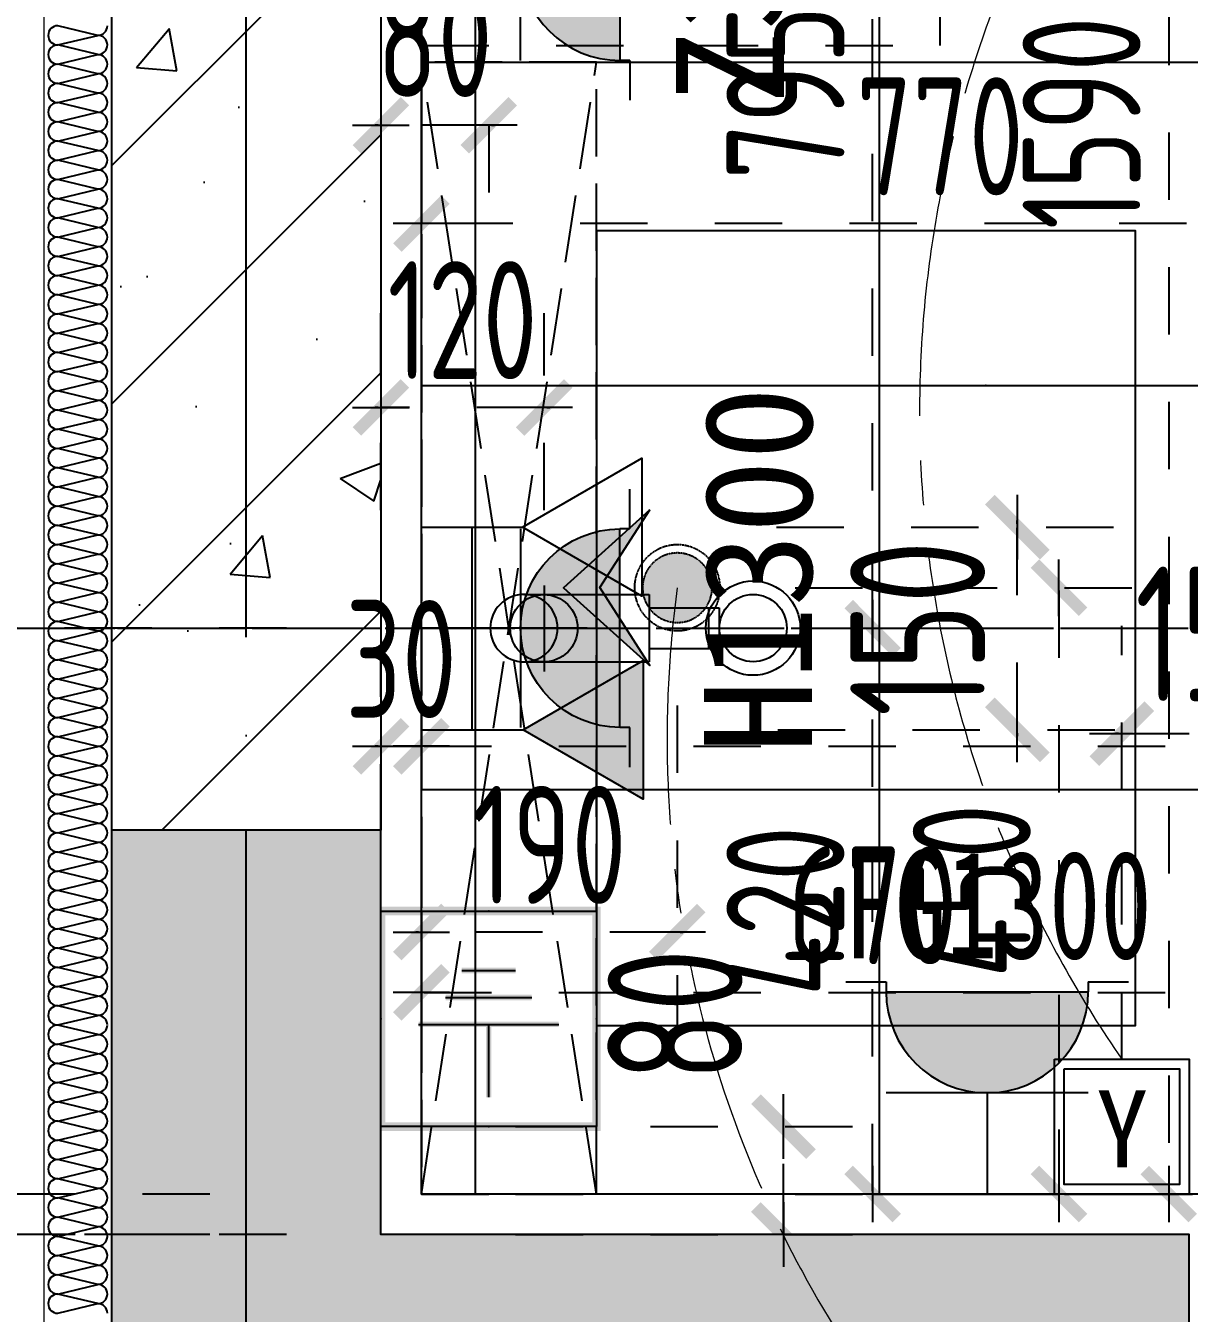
# Model space of a CAD drawing. Extents: x 133656 to 214778, y 12424 to 51506.
# Drawn here: x 155932 to 156796, y 20241 to 21197 of the extents above; entities that cross this region are included whole.
import ezdxf
from ezdxf.enums import TextEntityAlignment as Align

# ---------------------------------------------------------------- set-up
doc = ezdxf.new("R2010")
doc.units = 0
doc.header["$MEASUREMENT"] = 0
for name, pattern in [('DASH', [0.35, 0.25, -0.1]), ('图案填充', [66.863653, 0, -20.558844, 0, -15.145704, 0, -15.145704, 0, -16.013401]), ('图纸索引线', [1.414175, 0.440583, -0.082865, 0.082865, -0.092515, 0.440583, -0.082865, 0.082865, -0.109034]), ('家具虚线平面', [100, 50, -50]), ('索引', [26.102844, 8.811668, -1.657301, 1.657301, -1.850304, 8.811668, -1.657301, 1.657301]), ('轴线', [1279.947105, 991.697132, -142.311249, 0, -145.938724])]:
    doc.linetypes.add(name, pattern=pattern)
doc.layers.get('Defpoints').update_dxf_attribs({"color": 8})
for name, color, linetype in [('A-HATH', 8, 'Continuous'), ('A31.土建轴线', 251, 'Continuous'), ('B4.装修完成面', 112, 'Continuous'), ('B6.新建墙体定位', 203, 'Continuous'), ('B9.完成面定位', 203, 'Continuous'), ('E1.地面-(平面图)', 136, 'Continuous'), ('F5.洁具层', 133, 'Continuous'), ('G3.天花灯具', 52, 'Continuous'), ('G4.天花灯位', 71, 'Continuous'), ('G5.天花看线', 152, 'Continuous'), ('K1.机电开关', 30, 'Continuous'), ('K2.强电插座', 132, 'Continuous'), ('PUB_HATCH', 8, 'Continuous'), ('WALL', 6, 'Continuous'), ('wf2水点排水', 1, 'Continuous'), ('WF2水点标注', 1, 'Continuous'), ('保温', 35, 'Continuous'), ('给排水', 4, 'Continuous')]:
    doc.layers.add(name, color=color, linetype=linetype)
doc.layers.add('灯具连线', color=30, linetype='Continuous', lineweight=13)
doc.styles.add('_TEL_DIM', font='MYTXT', dxfattribs={"width": 0.8, "height": 3, "bigfont": 'HZTXT'})
doc.styles.add('标注数字', font='dim.shx', dxfattribs={"width": 0.8})
doc.styles.add('标题文字', font='')
doc.styles.add('黑体', font='simhei.ttf')
doc.styles.get('标题文字').set_extended_font_data('SimSun')
doc.dimstyles.new('设计2017', dxfattribs={"dimscale": 100, "dimtxt": 2.5, "dimasz": 0.06, "dimexe": 2, "dimexo": 2.5, "dimgap": 0.6, "dimtad": 1, "dimdec": 0, "dimrnd": 5, "dimzin": 0, "dimdsep": 46, "dimtxsty": '标注数字', "dimblk": 'HBA_DIMENSION_TICK', "dimcen": 0.125, "dimclrd": 44, "dimclre": 44, "dimclrt": 50, "dimadec": 0, "dimazin": 0, "dimtfac": 1, "dimtdec": 0, "dimtix": 1, "dimtmove": 0, "dimatfit": 3, "dimldrblk": 'HBA_Leader_Arrow', "dimfxl": 7, "dimfxlon": 1, "dimtvp": 1, "dimtolj": 1, "dimtzin": 0, "dimarcsym": 0})
pattern_1 = [(0, (157766.07, 20329.63), (0, 300), []), (90, (157766.07, 20329.63), (-300, 2e-14), [])]

# ---------------------------------------------------------------- blocks, each defined once
blk = doc.blocks.new('$LinePat$岩棉板')
at = {"color": 0}
for p, q in [((0, -17), (12, -67)), ((12, -67), (24, -17))]:
    blk.add_line(p, q, dxfattribs=at)
for centre, start, end in [((12, -17), 0, 180), ((0, -67), 270, 0), ((24, -67), 180, 270)]:
    blk.add_arc(centre, 12, start, end, dxfattribs=at)
at = {"layer": 'Defpoints'}
blk.add_point((0, 0.1), dxfattribs=at)
at = {"layer": 'Defpoints', "color": 0}
blk.add_point((24, -84), dxfattribs=at)
blk = doc.blocks.new('A$C4CA221D1')
at = {"layer": '给排水'}
blk.add_hatch(color=256, dxfattribs=at).paths.add_polyline_path([(1.308, 2.744), (-0.408, 2.744), (0.45, 1.258)])
for points in [[(0.45, 0), (0.45, 1.258), (1.308, 2.744), (-0.408, 2.744), (0.45, 1.258)], [(2.958, 0), (2.958, 1.25), (3.811, 2.728), (2.105, 2.728), (2.958, 1.25)], [(0.45, 0.629), (2.965, 0.629)], [(1.708, 0.629), (1.708, 0)]]:
    blk.add_lwpolyline(points, dxfattribs=at)
blk = doc.blocks.new('longtou')
at = {"layer": 'F5.洁具层', "color": 252}
for p, q in [((1103515.75, 259388.95), (1103515.75, 259440.99)), ((1103545.75, 259440.99), (1103515.75, 259440.99)), ((1103545.75, 259388.95), (1103545.75, 259440.99)), ((1103545.75, 259432.99), (1103515.75, 259432.99)), ((1103555.75, 259388.95), (1103505.75, 259388.95)), ((1103505.75, 259295.99), (1103505.75, 259388.95)), ((1103555.75, 259295.99), (1103555.75, 259388.95))]:
    blk.add_line(p, q, dxfattribs=at)
blk.add_circle((1103530.75, 259295.99), 25, dxfattribs=at)
blk = doc.blocks.new('不间断电源')
h = blk.add_hatch(color=8)
h.dxf.hatch_style = 1
h.paths.add_polyline_path([(-70.31, 140.62, 1), (70.31, 140.62)])
for p, q in [((-98.44, 147.66), (-70.31, 147.66)), ((-70.31, 147.66), (-70.31, 140.62)), ((70.31, 147.66), (70.31, 140.62)), ((70.31, 147.66), (98.44, 147.66)), ((-70.31, 140.62), (70.31, 140.62)), ((70.31, 70.31), (-70.31, 70.31)), ((0, 70.31), (0, 0))]:
    blk.add_line(p, q)
blk.add_arc((0, 140.62), 70.31, 180, 0)
at = {"color": 1, "style": '标题文字'}
blk.add_attdef('REF.', (86.03, 32.62), '', height=70.9, dxfattribs=at)
blk = doc.blocks.new('HBA_DIMENSION_TICK')
at = {"color": 0, "linetype": 'ByBlock'}
for p, q in [((-10, 0), (0, 0)), ((0, 0), (10, 0))]:
    blk.add_line(p, q, dxfattribs=at)
at = {"color": 50, "linetype": 'ByBlock'}
blk.add_solid([(-10, -7), (-7, -10), (7, 10), (10, 7)], dxfattribs=at)
blk = doc.blocks.new('*D106')
at = {"layer": 'Defpoints', "color": 0, "linetype": '家具虚线平面', "transparency": 16777216}
for p in [(156896.07, 20671.33), (156746.07, 20329.63), (156896.07, 20329.63)]:
    blk.add_point(p, dxfattribs=at)
at = {"layer": 'K1.机电开关', "color": 44, "linetype": '家具虚线平面', "lineweight": -2, "transparency": 16777216}
for p, q in [((156746.07, 20429.63), (156746.07, 20751.33)), ((156896.07, 20429.63), (156896.07, 20751.33)), ((156743.67, 20671.33), (156741.27, 20671.33)), ((156746.07, 20671.33), (156896.07, 20671.33)), ((156898.47, 20671.33), (156900.87, 20671.33))]:
    blk.add_line(p, q, dxfattribs=at)
at = {"layer": 'K1.机电开关', "color": 44, "linetype": '家具虚线平面', "lineweight": -2, "transparency": 16777216, "xscale": 2.4, "yscale": 2.4, "zscale": 2.4}
blk.add_blockref('HBA_DIMENSION_TICK', (156746.07, 20671.33), dxfattribs=at)
at = {"layer": 'K1.机电开关', "color": 44, "linetype": '家具虚线平面', "lineweight": -2, "transparency": 16777216, "xscale": 2.4, "yscale": 2.4, "zscale": 2.4, "rotation": 180}
blk.add_blockref('HBA_DIMENSION_TICK', (156896.07, 20671.33), dxfattribs=at)
at = {"layer": 'K1.机电开关', "color": 50, "linetype": '家具虚线平面', "transparency": 16777216, "insert": (156821.07, 20745.33), "char_height": 100, "attachment_point": 5, "style": '标注数字'}
blk.add_mtext('\\A1;150', dxfattribs=at)
blk = doc.blocks.new('HBA_Leader_Arrow')
at = {"color": 0, "linetype": 'ByBlock', "ltscale": 0.5}
blk.add_line((3.5, 0), (-10, 0), dxfattribs=at)
for points in [[(-10.99, 11.28), (-6.57, 14.38), (-0.55, 0), (3.5, 0)], [(-10.99, -11.28), (-6.57, -14.38), (-0.55, 0), (3.5, 0)]]:
    blk.add_solid(points, dxfattribs=at)
blk = doc.blocks.new('*D108')
at = {"layer": 'Defpoints', "color": 0, "linetype": '家具虚线平面', "transparency": 16777216}
for p in [(156140.59, 20749.63), (155731.29, 20299.63), (156048.71, 20299.63)]:
    blk.add_point(p, dxfattribs=at)
at = {"layer": 'K2.强电插座', "color": 44, "linetype": '家具虚线平面', "lineweight": -2, "transparency": 16777216}
for p, q in [((156011.29, 20749.63), (155651.29, 20749.63)), ((155731.29, 20747.23), (155731.29, 20302.03)), ((155948.71, 20299.63), (155651.29, 20299.63))]:
    blk.add_line(p, q, dxfattribs=at)
at = {"layer": 'K2.强电插座', "color": 44, "linetype": '家具虚线平面', "lineweight": -2, "transparency": 16777216, "xscale": 2.4, "yscale": 2.4, "zscale": 2.4}
for p, rotation in [((155731.29, 20749.63), 90), ((155731.29, 20299.63), 270)]:
    blk.add_blockref('HBA_DIMENSION_TICK', p, dxfattribs=dict(at, rotation=rotation))
at = {"layer": 'K2.强电插座', "color": 50, "linetype": '家具虚线平面', "transparency": 16777216, "insert": (155657.29, 20524.63), "char_height": 100, "attachment_point": 5, "rotation": 90, "style": '标注数字'}
blk.add_mtext('\\A1;450', dxfattribs=at)
blk = doc.blocks.new('*U58')
at = {"linetype": 'ByBlock'}
for points in [[(0, 7), (7, 7), (7, 0), (0, 0)], [(0.5, 6.5), (6.5, 6.5), (6.5, 0.5), (0.5, 0.5)]]:
    blk.add_lwpolyline(points, close=True, dxfattribs=at)
at = {"linetype": 'ByBlock', "insert": (2.157, 5.384), "char_height": 4, "attachment_point": 1, "style": '黑体'}
blk.add_mtext_dynamic_manual_height_columns('Y', width=7.26232, gutter_width=1000, heights=[0], dxfattribs=at)
blk = doc.blocks.new('*D132')
at = {"layer": 'Defpoints', "color": 0, "linetype": '家具虚线平面', "transparency": 16777216}
for p in [(156196.07, 20379.63), (156494.81, 20379.63), (156196.07, 20299.63)]:
    blk.add_point(p, dxfattribs=at)
at = {"layer": 'K2.强电插座', "color": 44, "linetype": '家具虚线平面', "lineweight": -2, "transparency": 16777216}
for p, q in [((156296.07, 20379.63), (156574.81, 20379.63)), ((156494.81, 20302.03), (156494.81, 20377.23)), ((156296.07, 20299.63), (156574.81, 20299.63))]:
    blk.add_line(p, q, dxfattribs=at)
at = {"layer": 'K2.强电插座', "color": 44, "linetype": '家具虚线平面', "lineweight": -2, "transparency": 16777216, "xscale": 2.4, "yscale": 2.4, "zscale": 2.4}
for p, rotation in [((156494.81, 20379.63), 90), ((156494.81, 20299.63), 270)]:
    blk.add_blockref('HBA_DIMENSION_TICK', p, dxfattribs=dict(at, rotation=rotation))
at = {"layer": 'K2.强电插座', "color": 50, "linetype": '家具虚线平面', "transparency": 16777216, "insert": (156414.41, 20462.53), "char_height": 100, "attachment_point": 5, "rotation": 90, "style": '标注数字'}
blk.add_mtext('\\A1;80', dxfattribs=at)
blk = doc.blocks.new('*D140')
at = {"layer": 'Defpoints', "color": 0, "linetype": '家具虚线平面', "transparency": 16777216}
for p in [(155731.29, 21544.63), (156141.58, 21544.63), (156140.59, 20749.63)]:
    blk.add_point(p, dxfattribs=at)
at = {"layer": 'K2.强电插座', "color": 44, "linetype": '家具虚线平面', "lineweight": -2, "transparency": 16777216}
for p, q in [((156011.29, 21544.63), (155651.29, 21544.63)), ((155731.29, 20752.03), (155731.29, 21542.23)), ((156011.29, 20749.63), (155651.29, 20749.63))]:
    blk.add_line(p, q, dxfattribs=at)
at = {"layer": 'K2.强电插座', "color": 44, "linetype": '家具虚线平面', "lineweight": -2, "transparency": 16777216, "xscale": 2.4, "yscale": 2.4, "zscale": 2.4}
for p, rotation in [((155731.29, 21544.63), 90), ((155731.29, 20749.63), 270)]:
    blk.add_blockref('HBA_DIMENSION_TICK', p, dxfattribs=dict(at, rotation=rotation))
at = {"layer": 'K2.强电插座', "color": 50, "linetype": '家具虚线平面', "transparency": 16777216, "insert": (155657.29, 21147.13), "char_height": 100, "attachment_point": 5, "rotation": 90, "style": '标注数字'}
blk.add_mtext('\\A1;795', dxfattribs=at)
blk = doc.blocks.new('$equip_U$00000061(216-PC)')
h = blk.add_hatch(color=256)
h.paths.add_polyline_path([(0.416, 0.816), (-0.416, 0.816), (-0.416, -0.016), (0.416, -0.016)])
h.paths.add_polyline_path([(-0.384, 0.784), (0.384, 0.784), (0.384, 0.016), (-0.384, 0.016)], flags=16)
for points in [[(-0.1, 0.5694), (0.1, 0.5694), (0.1, 0.5894), (-0.1, 0.5894)], [(-0.16, 0.4694), (0.16, 0.4694), (0.16, 0.4894), (-0.16, 0.4894)], [(-0.26, 0.3694), (0.26, 0.3694), (0.26, 0.3894), (-0.26, 0.3894)], [(0.01, 0.1094), (0.01, 0.3794), (-0.01, 0.3794), (-0.01, 0.1094)]]:
    blk.add_hatch(color=1).paths.add_polyline_path(points)
at = {"linetype": 'Continuous'}
for p, q in [((-0.4, 0), (-0.4, 0.8)), ((-0.4, 0.8), (0.4, 0.8)), ((0.4, 0.8), (0.4, 0)), ((0.4, 0), (-0.4, 0))]:
    blk.add_line(p, q, dxfattribs=at)
at = {"color": 1}
for p, q in [((-0.1, 0.5794), (0.1, 0.5794)), ((-0.16, 0.4794), (0.16, 0.4794)), ((-0.26, 0.3794), (0.26, 0.3794)), ((0, 0.1089), (0, 0.3794))]:
    blk.add_line(p, q, dxfattribs=at)
for p in [(0, 0.8), (-0.4, 0.4), (0.4, 0.4), (0, 0)]:
    blk.add_point(p)
at = {"color": 7, "style": '_TEL_DIM', "flags": 1}
blk.add_attdef('A', text='', height=0.00002, dxfattribs=at).set_placement((0, 0), align=Align.MIDDLE_CENTER)
blk = doc.blocks.new('A$C19652AA9')
h = blk.add_hatch(color=0)
h.dxf.hatch_style = 1
h.paths.add_polyline_path([(31.9, 90.8), (90.2, 0.1), (31.9, -90.8), (132.6, 0)])
h = blk.add_hatch(color=0)
h.dxf.hatch_style = 1
edge = h.paths.add_edge_path()
edge.add_arc((0, 0), 40.5, 0, 360)
at = {"color": 0}
blk.add_lwpolyline([(31.9, 90.8), (132.6, 0), (31.9, -90.8), (90.2, 0.1)], close=True, dxfattribs=at)
at = {"color": 0, "linetype": '图纸索引线'}
for radius in [50, 40.5]:
    blk.add_circle((0, 0), radius, dxfattribs=at)
blk = doc.blocks.new('*D189')
at = {"layer": 'Defpoints', "color": 0, "linetype": '家具虚线平面', "transparency": 16777216}
for p in [(156389.74, 20824.63), (156668.44, 20824.63), (156390.73, 20674.17)]:
    blk.add_point(p, dxfattribs=at)
at = {"layer": 'WF2水点标注', "color": 44, "linetype": '家具虚线平面', "lineweight": -2, "transparency": 16777216}
for p, q in [((156489.74, 20824.63), (156748.44, 20824.63)), ((156668.44, 20827.03), (156668.44, 20829.43)), ((156668.44, 20674.17), (156668.44, 20824.63)), ((156490.73, 20674.17), (156748.44, 20674.17)), ((156668.44, 20671.77), (156668.44, 20669.37))]:
    blk.add_line(p, q, dxfattribs=at)
at = {"layer": 'WF2水点标注', "color": 44, "linetype": '家具虚线平面', "lineweight": -2, "transparency": 16777216, "xscale": 2.4, "yscale": 2.4, "zscale": 2.4}
for p, rotation in [((156668.44, 20824.63), 270), ((156668.44, 20674.17), 90)]:
    blk.add_blockref('HBA_DIMENSION_TICK', p, dxfattribs=dict(at, rotation=rotation))
at = {"layer": 'WF2水点标注', "color": 50, "linetype": '家具虚线平面', "transparency": 16777216, "insert": (156594.44, 20749.4), "char_height": 100, "attachment_point": 5, "rotation": 90, "style": '标注数字'}
blk.add_mtext('\\A1;150', dxfattribs=at)
blk = doc.blocks.new('*D190')
at = {"layer": 'Defpoints', "color": 0, "linetype": '家具虚线平面', "transparency": 16777216}
for p in [(156226.07, 20749.63), (155846.7, 20299.63), (156226.07, 20299.63)]:
    blk.add_point(p, dxfattribs=at)
at = {"layer": 'WF2水点标注', "color": 44, "linetype": '家具虚线平面', "lineweight": -2, "transparency": 16777216}
for p, q in [((156126.07, 20749.63), (155766.7, 20749.63)), ((155846.7, 20747.23), (155846.7, 20302.03)), ((156126.07, 20299.63), (155766.7, 20299.63))]:
    blk.add_line(p, q, dxfattribs=at)
at = {"layer": 'WF2水点标注', "color": 44, "linetype": '家具虚线平面', "lineweight": -2, "transparency": 16777216, "xscale": 2.4, "yscale": 2.4, "zscale": 2.4}
for p, rotation in [((155846.7, 20749.63), 90), ((155846.7, 20299.63), 270)]:
    blk.add_blockref('HBA_DIMENSION_TICK', p, dxfattribs=dict(at, rotation=rotation))
at = {"layer": 'WF2水点标注', "color": 50, "linetype": '家具虚线平面', "transparency": 16777216, "insert": (155772.7, 20524.63), "char_height": 100, "attachment_point": 5, "rotation": 90, "style": '标注数字'}
blk.add_mtext('\\A1;450', dxfattribs=at)
blk = doc.blocks.new('*D201')
at = {"layer": 'Defpoints', "color": 0, "linetype": '家具虚线平面', "transparency": 16777216}
for p in [(155846.7, 21544.63), (156226.07, 21544.63), (156226.07, 20749.63)]:
    blk.add_point(p, dxfattribs=at)
at = {"layer": 'WF2水点标注', "color": 44, "linetype": '家具虚线平面', "lineweight": -2, "transparency": 16777216}
for p, q in [((156126.07, 21544.63), (155766.7, 21544.63)), ((155846.7, 20752.03), (155846.7, 21542.23)), ((156126.07, 20749.63), (155766.7, 20749.63))]:
    blk.add_line(p, q, dxfattribs=at)
at = {"layer": 'WF2水点标注', "color": 44, "linetype": '家具虚线平面', "lineweight": -2, "transparency": 16777216, "xscale": 2.4, "yscale": 2.4, "zscale": 2.4}
for p, rotation in [((155846.7, 21544.63), 90), ((155846.7, 20749.63), 270)]:
    blk.add_blockref('HBA_DIMENSION_TICK', p, dxfattribs=dict(at, rotation=rotation))
at = {"layer": 'WF2水点标注', "color": 50, "linetype": '家具虚线平面', "transparency": 16777216, "insert": (155772.7, 21147.13), "char_height": 100, "attachment_point": 5, "rotation": 90, "style": '标注数字'}
blk.add_mtext('\\A1;795', dxfattribs=at)
blk = doc.blocks.new('结构')
at = {"layer": 'A-HATH'}
blk.add_hatch(color=256, dxfattribs=at).paths.add_polyline_path([(-6700, -450), (-6700, -950), (-5900, -950), (-5900, -750), (-6500, -750), (-6500, -450)], flags=0)
at = {"layer": 'WALL'}
blk.add_lwpolyline([(-6700, -450), (-6700, -950), (-5900, -950), (-5900, -750), (-6500, -750), (-6500, -450), (-6700, -450)], close=True, dxfattribs=at)
blk = doc.blocks.new('*D457')
at = {"layer": 'B6.新建墙体定位', "color": 44, "linetype": '家具虚线平面', "lineweight": -2, "transparency": 16777216}
for p, q in [((156226.07, 20442.87), (156226.07, 20549.25)), ((156896.07, 20387.13), (156896.07, 20549.25)), ((156228.17, 20479.25), (156893.97, 20479.25))]:
    blk.add_line(p, q, dxfattribs=at)
at = {"layer": 'Defpoints', "color": 0, "linetype": '家具虚线平面', "transparency": 16777216}
for p in [(156896.07, 20479.25), (156226.07, 20355.37), (156896.07, 20299.63)]:
    blk.add_point(p, dxfattribs=at)
at = {"layer": 'B6.新建墙体定位', "color": 44, "linetype": '家具虚线平面', "lineweight": -2, "transparency": 16777216, "xscale": 2.1, "yscale": 2.1, "zscale": 2.1, "rotation": 180}
blk.add_blockref('HBA_DIMENSION_TICK', (156226.07, 20479.25), dxfattribs=at)
at = {"layer": 'B6.新建墙体定位', "color": 44, "linetype": '家具虚线平面', "lineweight": -2, "transparency": 16777216, "xscale": 2.1, "yscale": 2.1, "zscale": 2.1}
blk.add_blockref('HBA_DIMENSION_TICK', (156896.07, 20479.25), dxfattribs=at)
at = {"layer": 'B6.新建墙体定位', "color": 50, "linetype": '家具虚线平面', "transparency": 16777216, "insert": (156561.07, 20544), "char_height": 87.5, "attachment_point": 5, "style": '标注数字'}
blk.add_mtext('\\A1;670', dxfattribs=at)
blk = doc.blocks.new('*D528')
at = {"layer": 'B9.完成面定位', "color": 44, "linetype": '家具虚线平面', "lineweight": -2, "transparency": 16777216}
for p, q in [((156561.07, 20749.63), (156631.07, 20749.63)), ((156561.07, 20331.73), (156561.07, 20747.53)), ((156561.07, 20329.63), (156631.07, 20329.63))]:
    blk.add_line(p, q, dxfattribs=at)
at = {"layer": 'Defpoints', "color": 0, "linetype": '家具虚线平面', "transparency": 16777216}
for p in [(156561.07, 20749.63), (156561.07, 20749.63), (156561.07, 20329.63)]:
    blk.add_point(p, dxfattribs=at)
at = {"layer": 'B9.完成面定位', "color": 44, "linetype": '家具虚线平面', "lineweight": -2, "transparency": 16777216, "xscale": 2.1, "yscale": 2.1, "zscale": 2.1}
for p, rotation in [((156561.07, 20749.63), 90), ((156561.07, 20329.63), 270)]:
    blk.add_blockref('HBA_DIMENSION_TICK', p, dxfattribs=dict(at, rotation=rotation))
at = {"layer": 'B9.完成面定位', "color": 50, "linetype": '家具虚线平面', "transparency": 16777216, "insert": (156496.32, 20539.63), "char_height": 87.5, "attachment_point": 5, "rotation": 90, "style": '标注数字'}
blk.add_mtext('\\A1;420', dxfattribs=at)
blk = doc.blocks.new('*D529')
at = {"layer": 'B9.完成面定位', "color": 44, "linetype": '家具虚线平面', "lineweight": -2, "transparency": 16777216}
for p, q in [((156561.07, 21544.63), (156631.07, 21544.63)), ((156561.07, 20751.73), (156561.07, 21542.53)), ((156561.07, 20749.63), (156631.07, 20749.63))]:
    blk.add_line(p, q, dxfattribs=at)
at = {"layer": 'Defpoints', "color": 0, "linetype": '家具虚线平面', "transparency": 16777216}
for p in [(156561.07, 21544.63), (156561.07, 21544.63), (156561.07, 20749.63)]:
    blk.add_point(p, dxfattribs=at)
at = {"layer": 'B9.完成面定位', "color": 44, "linetype": '家具虚线平面', "lineweight": -2, "transparency": 16777216, "xscale": 2.1, "yscale": 2.1, "zscale": 2.1}
for p, rotation in [((156561.07, 21544.63), 90), ((156561.07, 20749.63), 270)]:
    blk.add_blockref('HBA_DIMENSION_TICK', p, dxfattribs=dict(at, rotation=rotation))
at = {"layer": 'B9.完成面定位', "color": 50, "linetype": '家具虚线平面', "transparency": 16777216, "insert": (156496.32, 21147.13), "char_height": 87.5, "attachment_point": 5, "rotation": 90, "style": '标注数字'}
blk.add_mtext('\\A1;795', dxfattribs=at)
blk = doc.blocks.new('ps')
at = {"layer": '给排水', "linetype": 'ByBlock'}
for p, q in [((1081888.36, 265872.11), (1081888.36, 265935.96)), ((1081856.43, 265903.83), (1081920.28, 265903.83))]:
    blk.add_line(p, q, dxfattribs=at)
blk.add_circle((1081888.56, 265903.83), 25, dxfattribs=at)
blk = doc.blocks.new('*D551')
at = {"layer": 'Defpoints', "color": 0, "linetype": '家具虚线平面', "transparency": 16777216}
for p in [(156196.07, 20913.48), (156196.07, 20749.63), (156317.22, 20749.63)]:
    blk.add_point(p, dxfattribs=at)
at = {"layer": 'wf2水点排水', "color": 44, "linetype": '家具虚线平面', "lineweight": -2, "transparency": 16777216}
for p, q in [((156196.07, 20837.13), (156196.07, 20983.48)), ((156317.22, 20837.13), (156317.22, 20983.48)), ((156193.97, 20913.48), (156191.87, 20913.48)), ((156317.22, 20913.48), (156196.07, 20913.48)), ((156319.32, 20913.48), (156321.42, 20913.48))]:
    blk.add_line(p, q, dxfattribs=at)
at = {"layer": 'wf2水点排水', "color": 44, "linetype": '家具虚线平面', "lineweight": -2, "transparency": 16777216, "xscale": 2.1, "yscale": 2.1, "zscale": 2.1}
blk.add_blockref('HBA_DIMENSION_TICK', (156196.07, 20913.48), dxfattribs=at)
at = {"layer": 'wf2水点排水', "color": 44, "linetype": '家具虚线平面', "lineweight": -2, "transparency": 16777216, "xscale": 2.1, "yscale": 2.1, "zscale": 2.1, "rotation": 180}
blk.add_blockref('HBA_DIMENSION_TICK', (156317.22, 20913.48), dxfattribs=at)
at = {"layer": 'wf2水点排水', "color": 50, "linetype": '家具虚线平面', "transparency": 16777216, "insert": (156256.65, 20978.23), "char_height": 87.5, "attachment_point": 5, "style": '标注数字'}
blk.add_mtext('\\A1;120', dxfattribs=at)
blk = doc.blocks.new('*D552')
at = {"layer": 'Defpoints', "color": 0, "linetype": '家具虚线平面', "transparency": 16777216}
for p in [(156196.07, 21138.63), (156276.07, 21138.63), (156196.07, 21122.91)]:
    blk.add_point(p, dxfattribs=at)
at = {"layer": 'wf2水点排水', "color": 44, "linetype": '家具虚线平面', "lineweight": -2, "transparency": 16777216}
for p, q in [((156193.97, 21122.91), (156191.87, 21122.91)), ((156196.07, 21122.91), (156196.07, 21052.91)), ((156276.07, 21122.91), (156196.07, 21122.91)), ((156276.07, 21122.91), (156276.07, 21052.91)), ((156278.17, 21122.91), (156280.27, 21122.91))]:
    blk.add_line(p, q, dxfattribs=at)
at = {"layer": 'wf2水点排水', "color": 44, "linetype": '家具虚线平面', "lineweight": -2, "transparency": 16777216, "xscale": 2.1, "yscale": 2.1, "zscale": 2.1}
blk.add_blockref('HBA_DIMENSION_TICK', (156196.07, 21122.91), dxfattribs=at)
at = {"layer": 'wf2水点排水', "color": 44, "linetype": '家具虚线平面', "lineweight": -2, "transparency": 16777216, "xscale": 2.1, "yscale": 2.1, "zscale": 2.1, "rotation": 180}
blk.add_blockref('HBA_DIMENSION_TICK', (156276.07, 21122.91), dxfattribs=at)
at = {"layer": 'wf2水点排水', "color": 50, "linetype": '家具虚线平面', "transparency": 16777216, "insert": (156236.07, 21187.66), "char_height": 87.5, "attachment_point": 5, "style": '标注数字'}
blk.add_mtext('\\A1;80', dxfattribs=at)
blk = doc.blocks.new('*D584')
at = {"layer": 'B6.新建墙体定位', "color": 44, "linetype": '家具虚线平面', "lineweight": -2, "transparency": 16777216}
for p, q in [((156069.17, 20329.63), (155754.17, 20329.63)), ((155824.17, 20331.73), (155824.17, 20333.83)), ((155824.17, 20329.63), (155824.17, 20299.63)), ((156069.17, 20299.63), (155754.17, 20299.63)), ((155824.17, 20297.53), (155824.17, 20295.43))]:
    blk.add_line(p, q, dxfattribs=at)
at = {"layer": 'Defpoints', "color": 0, "linetype": '家具虚线平面', "transparency": 16777216}
for p in [(156226.07, 20329.63), (155824.17, 20299.63), (156226.07, 20299.63)]:
    blk.add_point(p, dxfattribs=at)
at = {"layer": 'B6.新建墙体定位', "color": 44, "linetype": '家具虚线平面', "lineweight": -2, "transparency": 16777216, "xscale": 2.1, "yscale": 2.1, "zscale": 2.1}
for p, rotation in [((155824.17, 20329.63), 270), ((155824.17, 20299.63), 90)]:
    blk.add_blockref('HBA_DIMENSION_TICK', p, dxfattribs=dict(at, rotation=rotation))
at = {"layer": 'B6.新建墙体定位', "color": 50, "linetype": '家具虚线平面', "transparency": 16777216, "insert": (155759.42, 20314.63), "char_height": 87.5, "attachment_point": 5, "rotation": 90, "style": '标注数字'}
blk.add_mtext('\\A1;30', dxfattribs=at)
blk = doc.blocks.new('*D585')
at = {"layer": 'B6.新建墙体定位', "color": 44, "linetype": '家具虚线平面', "lineweight": -2, "transparency": 16777216}
for p, q in [((156069.17, 22869.63), (155754.17, 22869.63)), ((155824.17, 20331.73), (155824.17, 22867.53)), ((156069.17, 20329.63), (155754.17, 20329.63))]:
    blk.add_line(p, q, dxfattribs=at)
at = {"layer": 'Defpoints', "color": 0, "linetype": '家具虚线平面', "transparency": 16777216}
for p in [(155824.17, 22869.63), (156576.07, 22869.63), (156226.07, 20329.63)]:
    blk.add_point(p, dxfattribs=at)
at = {"layer": 'B6.新建墙体定位', "color": 44, "linetype": '家具虚线平面', "lineweight": -2, "transparency": 16777216, "xscale": 2.1, "yscale": 2.1, "zscale": 2.1}
for p, rotation in [((155824.17, 22869.63), 90), ((155824.17, 20329.63), 270)]:
    blk.add_blockref('HBA_DIMENSION_TICK', p, dxfattribs=dict(at, rotation=rotation))
at = {"layer": 'B6.新建墙体定位', "color": 50, "linetype": '家具虚线平面', "transparency": 16777216, "insert": (155759.42, 21599.63), "char_height": 87.5, "attachment_point": 5, "rotation": 90, "style": '标注数字'}
blk.add_mtext('\\A1;2540', dxfattribs=at)
blk = doc.blocks.new('*D587')
at = {"layer": 'B6.新建墙体定位', "color": 44, "linetype": '家具虚线平面', "lineweight": -2, "transparency": 16777216}
for p, q in [((156663.57, 21919.63), (156850.89, 21919.63)), ((156780.89, 21917.53), (156780.89, 20331.73)), ((156648.57, 20329.63), (156850.89, 20329.63))]:
    blk.add_line(p, q, dxfattribs=at)
at = {"layer": 'Defpoints', "color": 0, "linetype": '家具虚线平面', "transparency": 16777216}
for p in [(156576.07, 21919.63), (156561.07, 20329.63), (156780.89, 20329.63)]:
    blk.add_point(p, dxfattribs=at)
at = {"layer": 'B6.新建墙体定位', "color": 44, "linetype": '家具虚线平面', "lineweight": -2, "transparency": 16777216, "xscale": 2.1, "yscale": 2.1, "zscale": 2.1}
for p, rotation in [((156780.89, 21919.63), 90), ((156780.89, 20329.63), 270)]:
    blk.add_blockref('HBA_DIMENSION_TICK', p, dxfattribs=dict(at, rotation=rotation))
at = {"layer": 'B6.新建墙体定位', "color": 50, "linetype": '家具虚线平面', "transparency": 16777216, "insert": (156716.14, 21124.63), "char_height": 87.5, "attachment_point": 5, "rotation": 90, "style": '标注数字'}
blk.add_mtext('\\A1;1590', dxfattribs=at)
blk = doc.blocks.new('*D589')
at = {"layer": 'B6.新建墙体定位', "color": 44, "linetype": '家具虚线平面', "lineweight": -2, "transparency": 16777216}
for p, q in [((156196.07, 20598.56), (156196.07, 20731.96)), ((156226.07, 20598.56), (156226.07, 20731.96)), ((156193.97, 20661.96), (156191.87, 20661.96)), ((156196.07, 20661.96), (156226.07, 20661.96)), ((156228.17, 20661.96), (156230.27, 20661.96))]:
    blk.add_line(p, q, dxfattribs=at)
at = {"layer": 'Defpoints', "color": 0, "linetype": '家具虚线平面', "transparency": 16777216}
for p in [(156226.07, 20661.96), (156196.07, 20511.06), (156226.07, 20511.06)]:
    blk.add_point(p, dxfattribs=at)
at = {"layer": 'B6.新建墙体定位', "color": 44, "linetype": '家具虚线平面', "lineweight": -2, "transparency": 16777216, "xscale": 2.1, "yscale": 2.1, "zscale": 2.1}
blk.add_blockref('HBA_DIMENSION_TICK', (156196.07, 20661.96), dxfattribs=at)
at = {"layer": 'B6.新建墙体定位', "color": 44, "linetype": '家具虚线平面', "lineweight": -2, "transparency": 16777216, "xscale": 2.1, "yscale": 2.1, "zscale": 2.1, "rotation": 180}
blk.add_blockref('HBA_DIMENSION_TICK', (156226.07, 20661.96), dxfattribs=at)
at = {"layer": 'B6.新建墙体定位', "color": 50, "linetype": '家具虚线平面', "transparency": 16777216, "insert": (156211.07, 20726.71), "char_height": 87.5, "attachment_point": 5, "style": '标注数字'}
blk.add_mtext('\\A1;30', dxfattribs=at)
blk = doc.blocks.new('*D591')
at = {"layer": 'B6.新建墙体定位', "color": 44, "linetype": '家具虚线平面', "lineweight": -2, "transparency": 16777216}
for p, q in [((156226.07, 20598.56), (156226.07, 20731.96)), ((157766.07, 20598.56), (157766.07, 20731.96)), ((156228.17, 20661.96), (157763.97, 20661.96))]:
    blk.add_line(p, q, dxfattribs=at)
at = {"layer": 'Defpoints', "color": 0, "linetype": '家具虚线平面', "transparency": 16777216}
for p in [(157766.07, 20661.96), (156226.07, 20511.06), (157766.07, 20511.06)]:
    blk.add_point(p, dxfattribs=at)
at = {"layer": 'B6.新建墙体定位', "color": 44, "linetype": '家具虚线平面', "lineweight": -2, "transparency": 16777216, "xscale": 2.1, "yscale": 2.1, "zscale": 2.1, "rotation": 180}
blk.add_blockref('HBA_DIMENSION_TICK', (156226.07, 20661.96), dxfattribs=at)
at = {"layer": 'B6.新建墙体定位', "color": 44, "linetype": '家具虚线平面', "lineweight": -2, "transparency": 16777216, "xscale": 2.1, "yscale": 2.1, "zscale": 2.1}
blk.add_blockref('HBA_DIMENSION_TICK', (157766.07, 20661.96), dxfattribs=at)
at = {"layer": 'B6.新建墙体定位', "color": 50, "linetype": '家具虚线平面', "transparency": 16777216, "insert": (156996.07, 20726.71), "char_height": 87.5, "attachment_point": 5, "style": '标注数字'}
blk.add_mtext('\\A1;1540', dxfattribs=at)
blk = doc.blocks.new('*D648')
at = {"layer": 'Defpoints', "color": 0, "linetype": '家具虚线平面', "transparency": 16777216}
for p in [(156416.07, 20779.63), (156416.07, 20329.63), (156699.37, 20329.63)]:
    blk.add_point(p, dxfattribs=at)
at = {"layer": 'G4.天花灯位', "color": 44, "linetype": '家具虚线平面', "lineweight": -2, "transparency": 16777216}
for p, q in [((156503.57, 20779.63), (156769.37, 20779.63)), ((156699.37, 20777.53), (156699.37, 20331.73)), ((156503.57, 20329.63), (156769.37, 20329.63))]:
    blk.add_line(p, q, dxfattribs=at)
at = {"layer": 'G4.天花灯位', "color": 44, "linetype": '家具虚线平面', "lineweight": -2, "transparency": 16777216, "xscale": 2.1, "yscale": 2.1, "zscale": 2.1}
for p, rotation in [((156699.37, 20779.63), 90), ((156699.37, 20329.63), 270)]:
    blk.add_blockref('HBA_DIMENSION_TICK', p, dxfattribs=dict(at, rotation=rotation))
at = {"layer": 'G4.天花灯位', "color": 50, "linetype": '家具虚线平面', "transparency": 16777216, "insert": (156634.62, 20554.63), "char_height": 87.5, "attachment_point": 5, "rotation": 90, "style": '标注数字'}
blk.add_mtext('\\A1;450', dxfattribs=at)
blk = doc.blocks.new('*D650')
at = {"layer": 'Defpoints', "color": 0, "linetype": '家具虚线平面', "transparency": 16777216}
for p in [(156226.07, 21229.63), (156996.07, 21229.63), (156226.07, 21049.94)]:
    blk.add_point(p, dxfattribs=at)
at = {"layer": 'G4.天花灯位', "color": 44, "linetype": '家具虚线平面', "lineweight": -2, "transparency": 16777216}
for p, q in [((156226.07, 21142.13), (156226.07, 20979.94)), ((156996.07, 21142.13), (156996.07, 20979.94)), ((156993.97, 21049.94), (156228.17, 21049.94))]:
    blk.add_line(p, q, dxfattribs=at)
at = {"layer": 'G4.天花灯位', "color": 44, "linetype": '家具虚线平面', "lineweight": -2, "transparency": 16777216, "xscale": 2.1, "yscale": 2.1, "zscale": 2.1, "rotation": 180}
blk.add_blockref('HBA_DIMENSION_TICK', (156226.07, 21049.94), dxfattribs=at)
at = {"layer": 'G4.天花灯位', "color": 44, "linetype": '家具虚线平面', "lineweight": -2, "transparency": 16777216, "xscale": 2.1, "yscale": 2.1, "zscale": 2.1}
blk.add_blockref('HBA_DIMENSION_TICK', (156996.07, 21049.94), dxfattribs=at)
at = {"layer": 'G4.天花灯位', "color": 50, "linetype": '家具虚线平面', "transparency": 16777216, "insert": (156611.07, 21114.69), "char_height": 87.5, "attachment_point": 5, "style": '标注数字'}
blk.add_mtext('\\A1;770', dxfattribs=at)
blk = doc.blocks.new('*D653')
at = {"layer": 'Defpoints', "color": 0, "linetype": '家具虚线平面', "transparency": 16777216}
for p in [(156226.07, 20779.63), (156416.07, 20779.63), (156226.07, 20524.04)]:
    blk.add_point(p, dxfattribs=at)
at = {"layer": 'G4.天花灯位', "color": 44, "linetype": '家具虚线平面', "lineweight": -2, "transparency": 16777216}
for p, q in [((156226.07, 20692.13), (156226.07, 20454.04)), ((156416.07, 20692.13), (156416.07, 20454.04)), ((156223.97, 20524.04), (156221.87, 20524.04)), ((156416.07, 20524.04), (156226.07, 20524.04)), ((156418.17, 20524.04), (156420.27, 20524.04))]:
    blk.add_line(p, q, dxfattribs=at)
at = {"layer": 'G4.天花灯位', "color": 44, "linetype": '家具虚线平面', "lineweight": -2, "transparency": 16777216, "xscale": 2.1, "yscale": 2.1, "zscale": 2.1}
blk.add_blockref('HBA_DIMENSION_TICK', (156226.07, 20524.04), dxfattribs=at)
at = {"layer": 'G4.天花灯位', "color": 44, "linetype": '家具虚线平面', "lineweight": -2, "transparency": 16777216, "xscale": 2.1, "yscale": 2.1, "zscale": 2.1, "rotation": 180}
blk.add_blockref('HBA_DIMENSION_TICK', (156416.07, 20524.04), dxfattribs=at)
at = {"layer": 'G4.天花灯位', "color": 50, "linetype": '家具虚线平面', "transparency": 16777216, "insert": (156321.07, 20588.79), "char_height": 87.5, "attachment_point": 5, "style": '标注数字'}
blk.add_mtext('\\A1;190', dxfattribs=at)

msp = doc.modelspace()

# ---------------------------------------------------------------- hatches: boundary and pattern name
at = {"layer": 'E1.地面-(平面图)'}
h = msp.add_hatch(dxfattribs=at)
h.set_pattern_fill('_USER', color=256, scale=300, double=1, pattern_type=0)
h.set_pattern_definition(pattern_1)
h.paths.add_polyline_path([(156226.07, 21919.63), (156576.07, 21919.63), (156576.07, 21919.63), (157766.07, 21919.63), (157766.07, 20329.63), (156226.07, 20329.63)])
at = {"layer": 'G5.天花看线'}
h = msp.add_hatch(dxfattribs=at)
h.set_pattern_fill('_USER', color=256, scale=300, double=1, pattern_type=0)
h.set_pattern_definition(pattern_1)
h.paths.add_polyline_path([(156226.07, 21919.63), (156576.07, 21919.63), (156576.07, 22869.63), (157766.07, 22869.63), (157766.07, 20329.63), (156226.07, 20329.63)])
at = {"layer": 'PUB_HATCH'}
h = msp.add_hatch(dxfattribs=at)
h.set_pattern_fill('钢筋混凝土', color=256, scale=50, style=0)
h.set_pattern_definition([(45, (213521.12, 2073.4), (-88.38835, 88.38835), []), (50, (213521.12, 2073.4), (358.6301, -31.376), [37.5, -412.5]), (355, (213521.1, 2073.4), (-69.3757, 376.096), [30, -330]), (100.4514, (213551, 2070.8), (289.2547, 344.7198), [31.87, -350.571]), (46.1842, (213521.1, 2173.4), (533.6205, -82.7595), [56.25, -618.75]), (96.6356, (213565.6, 2166.5), (467.3314, 487.059), [47.805, -525.8565]), (351.1842, (213521.1, 2173.4), (467.331, 487.0593), [45, -495]), (21, (213571.12, 2148.4), (298.4535, -201.3094), [37.5, -412.5]), (326, (213571.1, 2148.4), (121.6577, 362.575), [30, -330]), (71.4514, (213596, 2131.63), (420.1113, 161.2652), [31.87, -350.571]), (37.5, (213521.12, 2073.4), (6.07993, 166.44693), [0, -326, 0, -335, 0, -331.25]), (7.5, (213521.12, 2073.4), (131.53477, 197.20586), [0, -191, 0, -318.5, 0, -126.25]), (327.5, (213409.62, 2073.4), (266.91122, -11.27744), [0, -125, 0, -390, 0, -517.5]), (317.5, (213359.62, 2073.4), (291.5931, 50.0525), [0, -162.5, 0, -259, 0, -367.5])])
h.paths.add_polyline_path([(156196.07, 22599.63), (155996.07, 22599.63), (155996.07, 20599.63), (156196.07, 20599.63)])

# ---------------------------------------------------------------- linework, layer by layer
at = {"layer": 'A31.土建轴线', "linetype": '轴线', "ltscale": 0.5}
msp.add_line((156096.07, 13702.25), (156096.07, 25778.71), dxfattribs=at)
at = {"layer": 'B4.装修完成面'}
msp.add_lwpolyline([(156896.07, 20299.63), (156896.07, 20329.63), (156226.07, 20329.63), (156226.07, 21919.63), (156576.07, 21919.63), (156576.07, 22869.63), (157766.07, 22869.63), (157766.07, 20329.63), (157696.07, 20329.63), (157696.07, 20299.63)], dxfattribs=at)
at = {"layer": 'B9.完成面定位', "linetype": '家具虚线平面'}
msp.add_line((155745.35, 20749.63), (157104.93, 20749.63), dxfattribs=at)
at = {"layer": 'F5.洁具层', "linetype": 'DASH', "ltscale": 200}
for p, q in [((156356.11, 20329.63), (156226.07, 21169.63)), ((156226.07, 20329.63), (156356.11, 21169.63))]:
    msp.add_line(p, q, dxfattribs=at)
at = {"layer": 'F5.洁具层', "color": 1, "linetype": '家具虚线平面'}
msp.add_lwpolyline([(156226.07, 21907.13), (156226.07, 21182.13), (156611.11, 21182.13), (156611.11, 21907.13)], close=True, dxfattribs=at)
at = {"layer": 'F5.洁具层', "linetype": 'ByBlock'}
msp.add_lwpolyline([(156226.58, 21169.63), (156826.11, 21169.63), (156826.11, 20329.63), (156226.07, 20329.63)], dxfattribs=at)
at = {"layer": 'F5.洁具层', "linetype": 'DASH', "ltscale": 200}
msp.add_lwpolyline([(156356.11, 21169.63), (156226.07, 21169.63), (156226.07, 20329.63), (156356.11, 20329.63)], close=True, dxfattribs=at)
at = {"layer": 'F5.洁具层', "linetype": 'ByBlock'}
msp.add_lwpolyline([(156356.11, 21044.63), (156356.11, 20454.63), (156756.11, 20454.63), (156756.11, 21044.63)], close=True, dxfattribs=at)
at = {"layer": 'F5.洁具层'}
for radius in [35, 35, 25, 25]:
    msp.add_circle((156472.33, 20749.63), radius, dxfattribs=at)
at = {"layer": 'G5.天花看线'}
msp.add_point((156644.96, 20929.63), dxfattribs=at)
at = {"layer": 'K2.强电插座', "linetype": '图案填充'}
msp.add_line((157177.33, 20749.63), (155457.65, 20749.63), dxfattribs=at)
at = {"layer": 'WALL'}
for p, q in [((156196.07, 22599.63), (156196.07, 20599.63)), ((155996.07, 21999.63), (155996.07, 20599.63))]:
    msp.add_line(p, q, dxfattribs=at)
at = {"layer": 'wf2水点排水', "color": 2, "linetype": '图案填充'}
msp.add_line((155831.93, 20749.63), (157111.63, 20749.63), dxfattribs=at)
at = {"layer": 'WF2水点标注', "linetype": '家具虚线平面'}
msp.add_line((155600.49, 20749.63), (157192.35, 20749.63), dxfattribs=at)
at = {"layer": '保温', "lineweight": 5}
msp.add_lwpolyline([(169696.07, 14949.63), (169046.07, 14949.63), (169046.07, 14249.63), (162446.07, 14249.63), (162446.07, 14549.63), (160746.07, 14549.63), (160746.07, 14349.63), (159046.07, 14349.63), (159046.07, 14549.63), (156846.07, 14549.63), (156846.07, 14249.63), (156546.07, 14249.63), (156546.07, 14949.63), (155946.07, 14949.63), (155946.07, 23849.63), (156846.07, 23849.63), (156846.07, 23649.63), (156246.07, 23649.63), (156246.07, 23149.63), (157746.07, 23149.63), (157746.07, 23849.63), (162446.07, 23849.63), (162446.07, 25449.63), (165696.07, 25449.63)], dxfattribs=at)
at = {"layer": '灯具连线', "linetype": '索引', "ltscale": 20}
for centre, radius, start, end in [((157440.58, 20910.41), 844.69, 132.85506, 214.69329), ((157239.55, 20667.75), 831.04, 172.26332, 316.87221)]:
    msp.add_arc(centre, radius, start, end, dxfattribs=at)

# ---------------------------------------------------------------- block references
at = {"layer": 'F5.洁具层', "linetype": 'ByBlock', "xscale": -1, "rotation": 270.0000000000001}
msp.add_blockref('longtou', (-102993.79, -1082781.13), dxfattribs=at)
at = {"layer": 'G3.天花灯具', "linetype": '图纸索引线', "xscale": -0.6369999999999999, "yscale": 0.6369999999999999, "zscale": 0.6369999999999999, "rotation": 359.9980781124722}
msp.add_blockref('A$C19652AA9', (156416.07, 20779.63), dxfattribs=at)
at = {"layer": 'K1.机电开关', "xscale": 14.28571428571154, "yscale": 14.28571428571154, "zscale": 14.28571428571154}
msp.add_blockref('*U58', (156696.07, 20329.63), dxfattribs=at)
at = {"layer": 'K2.强电插座'}
ref = msp.add_blockref('不间断电源', (156226.07, 21244.63), dxfattribs=dict(at, xscale=1.047902467980463, yscale=1.047902467980463, zscale=1.047902467980463, rotation=270))
ref.add_attrib('REF.', 'Z300', (156495.21, 21138.77), dxfattribs={"layer": '0', "color": 1, "height": 80, "rotation": 90, "style": '标题文字'})
ref = msp.add_blockref('不间断电源', (156226.07, 20749.63), dxfattribs=dict(at, xscale=-1.047902467980463, yscale=1.047902467980463, zscale=1.047902467980463, rotation=270))
ref.add_attrib('REF.', 'H1300', (156515.98, 20656.74), dxfattribs={"layer": '0', "color": 1, "height": 80, "rotation": 90, "style": '标题文字'})
ref = msp.add_blockref('不间断电源', (156646.07, 20329.63), dxfattribs=dict(at, xscale=1.066666666666561, yscale=1.066666666666561, zscale=1.066666666666561))
ref.add_attrib('REF.', 'FG1300', (156539.62, 20504.54), dxfattribs={"layer": '0', "color": 1, "height": 80, "style": '标题文字', "width": 0.7})
at = {"layer": 'K2.强电插座', "xscale": 200, "yscale": 200, "zscale": 200}
msp.add_blockref('$equip_U$00000061(216-PC)', (156276.07, 20379.63), dxfattribs=at)
at = {"layer": 'WALL'}
msp.add_blockref('结构', (162696.07, 21049.63), dxfattribs=at)
at = {"layer": 'wf2水点排水', "rotation": 180}
msp.add_blockref('ps', (1238205.58, 286653.37), dxfattribs=at)
at = {"layer": 'WF2水点标注', "color": 2, "ltscale": 0.5, "xscale": -60, "yscale": 60, "zscale": 60, "rotation": 270}
msp.add_blockref('A$C4CA221D1', (156226.07, 20647.16), dxfattribs=at)
at = {"layer": '保温', "xscale": 0.5942841875406306, "yscale": 0.5941895062325717, "zscale": 0.5941895062325717, "rotation": 90}
for p in [(155946.07, 21182.48), (155946.07, 21168.22), (155946.07, 21153.95), (155946.07, 21139.69), (155946.07, 21125.43), (155946.07, 21111.17), (155946.07, 21096.9), (155946.07, 21082.64), (155946.07, 21068.38), (155946.07, 21054.12), (155946.07, 21039.85), (155946.07, 21025.59), (155946.07, 21011.33), (155946.07, 20997.06), (155946.07, 20982.8), (155946.07, 20968.54), (155946.07, 20954.28), (155946.07, 20940.01), (155946.07, 20925.75), (155946.07, 20911.49), (155946.07, 20897.22), (155946.07, 20882.96), (155946.07, 20868.7), (155946.07, 20854.44), (155946.07, 20840.17), (155946.07, 20825.91), (155946.07, 20811.65), (155946.07, 20797.38), (155946.07, 20783.12), (155946.07, 20768.86), (155946.07, 20754.6), (155946.07, 20740.33), (155946.07, 20726.07), (155946.07, 20711.81), (155946.07, 20697.54), (155946.07, 20683.28), (155946.07, 20669.02), (155946.07, 20654.76), (155946.07, 20640.49), (155946.07, 20626.23), (155946.07, 20611.97), (155946.07, 20597.7), (155946.07, 20583.44), (155946.07, 20569.18), (155946.07, 20554.92), (155946.07, 20540.65), (155946.07, 20526.39), (155946.07, 20512.13), (155946.07, 20497.87), (155946.07, 20483.6), (155946.07, 20469.34), (155946.07, 20455.08), (155946.07, 20440.81), (155946.07, 20426.55), (155946.07, 20412.29), (155946.07, 20398.03), (155946.07, 20383.76), (155946.07, 20369.5), (155946.07, 20355.24), (155946.07, 20340.97), (155946.07, 20326.71), (155946.07, 20312.45), (155946.07, 20298.19), (155946.07, 20283.92), (155946.07, 20269.66), (155946.07, 20255.4), (155946.07, 20241.13)]:
    msp.add_blockref('$LinePat$岩棉板', p, dxfattribs=at)

# ---------------------------------------------------------------- dimensions: what is measured, and where the dimension line sits
at = {"layer": 'B6.新建墙体定位', "linetype": '家具虚线平面'}
for base, p1, p2, angle, picture, middle in [((155824.17, 22869.63), (156226.07, 20329.63), (156576.07, 22869.63), 270, '*D585', (155759.42, 21599.63)), ((156780.89, 20329.63), (156576.07, 21919.63), (156561.07, 20329.63), 90, '*D587', (156716.14, 21124.63)), ((157766.07, 20661.96), (156226.07, 20511.06), (157766.07, 20511.06), 0, '*D591', (156996.07, 20726.71)), ((155824.17, 20299.63), (156226.07, 20329.63), (156226.07, 20299.63), 90, '*D584', (155759.42, 20314.63))]:
    dim = msp.add_linear_dim(base=base, p1=p1, p2=p2, angle=angle, dimstyle='设计2017', override={"dimscale": 35, "dimtmove": 1}, dxfattribs=at)
    dim.commit()
    dim.dimension.update_dxf_attribs({"geometry": picture, "text_midpoint": middle})
for base, p1, p2, picture, middle in [((156226.07, 20661.96), (156196.07, 20511.06), (156226.07, 20511.06), '*D589', (156211.07, 20726.71)), ((156896.07, 20479.25), (156226.07, 20355.37), (156896.07, 20299.63), '*D457', (156561.07, 20544))]:
    dim = msp.add_linear_dim(base=base, p1=p1, p2=p2, dimstyle='设计2017', override={"dimscale": 35, "dimtmove": 1}, dxfattribs=at)
    dim.commit()
    dim.dimension.update_dxf_attribs({"geometry": picture, "text_midpoint": middle})
at = {"layer": 'B9.完成面定位', "linetype": '家具虚线平面'}
for base, p1, p2, picture, middle in [((156561.07, 21544.63), (156561.07, 20749.63), (156561.07, 21544.63), '*D529', (156496.32, 21147.13)), ((156561.07, 20749.63), (156561.07, 20329.63), (156561.07, 20749.63), '*D528', (156496.32, 20539.63))]:
    dim = msp.add_linear_dim(base=base, p1=p1, p2=p2, angle=90, dimstyle='设计2017', override={"dimscale": 35, "dimtmove": 1}, dxfattribs=at)
    dim.commit()
    dim.dimension.update_dxf_attribs({"geometry": picture, "text_midpoint": middle})
at = {"layer": 'G4.天花灯位', "linetype": '家具虚线平面'}
for base, p1, p2, picture, middle in [((156226.07, 21049.94), (156996.07, 21229.63), (156226.07, 21229.63), '*D650', (156611.07, 21114.69)), ((156226.07, 20524.04), (156416.07, 20779.63), (156226.07, 20779.63), '*D653', (156321.07, 20588.79))]:
    dim = msp.add_linear_dim(base=base, p1=p1, p2=p2, dimstyle='设计2017', override={"dimscale": 35, "dimtmove": 1}, dxfattribs=at)
    dim.commit()
    dim.dimension.update_dxf_attribs({"geometry": picture, "text_midpoint": middle})
dim = msp.add_linear_dim(base=(156699.37, 20329.63), p1=(156416.07, 20779.63), p2=(156416.07, 20329.63), angle=90, dimstyle='设计2017', override={"dimscale": 35, "dimtmove": 1}, dxfattribs=at)
dim.commit()
dim.dimension.update_dxf_attribs({"geometry": '*D648', "text_midpoint": (156634.62, 20554.63)})
at = {"layer": 'K1.机电开关', "linetype": '家具虚线平面'}
dim = msp.add_linear_dim(base=(156896.07, 20671.33), p1=(156746.07, 20329.63), p2=(156896.07, 20329.63), angle=180, dimstyle='设计2017', override={"dimscale": 40, "dimrnd": 0, "dimtmove": 2}, dxfattribs=at)
dim.commit()
dim.dimension.update_dxf_attribs({"geometry": '*D106', "text_midpoint": (156821.07, 20745.33)})
at = {"layer": 'K2.强电插座', "linetype": '家具虚线平面'}
for base, p2, angle, picture, middle in [((155731.29, 21544.63), (156141.58, 21544.63), 89.99997, '*D140', (155657.29, 21147.13)), ((155731.29, 20299.63), (156048.71, 20299.63), 270.00003, '*D108', (155657.29, 20524.63))]:
    dim = msp.add_linear_dim(base=base, p1=(156140.59, 20749.63), p2=p2, angle=angle, dimstyle='设计2017', override={"dimscale": 40, "dimrnd": 0, "dimtmove": 2}, dxfattribs=at)
    dim.commit()
    dim.dimension.update_dxf_attribs({"geometry": picture, "text_midpoint": middle})
dim = msp.add_linear_dim(base=(156494.81, 20379.63), p1=(156196.07, 20299.63), p2=(156196.07, 20379.63), angle=269.99997, dimstyle='设计2017', override={"dimscale": 40, "dimrnd": 0, "dimtmove": 2}, dxfattribs=at)
dim.commit()
dim.dimension.update_dxf_attribs({"geometry": '*D132', "text_midpoint": (156414.41, 20462.53), "dimtype": 160})
at = {"layer": 'wf2水点排水', "linetype": '家具虚线平面'}
for base, p1, p2, picture, middle in [((156196.07, 21122.91), (156276.07, 21138.63), (156196.07, 21138.63), '*D552', (156236.07, 21187.66)), ((156196.07, 20913.48), (156317.22, 20749.63), (156196.07, 20749.63), '*D551', (156256.65, 20978.23))]:
    dim = msp.add_linear_dim(base=base, p1=p1, p2=p2, dimstyle='设计2017', override={"dimscale": 35}, dxfattribs=at)
    dim.commit()
    dim.dimension.update_dxf_attribs({"geometry": picture, "text_midpoint": middle})
at = {"layer": 'WF2水点标注', "linetype": '家具虚线平面'}
for base, p1, p2, angle, picture, middle in [((155846.7, 21544.63), (156226.07, 20749.63), (156226.07, 21544.63), 270, '*D201', (155772.7, 21147.13)), ((156668.44, 20824.63), (156390.73, 20674.17), (156389.74, 20824.63), 90, '*D189', (156594.44, 20749.4)), ((155846.7, 20299.63), (156226.07, 20749.63), (156226.07, 20299.63), 90, '*D190', (155772.7, 20524.63))]:
    dim = msp.add_linear_dim(base=base, p1=p1, p2=p2, angle=angle, dimstyle='设计2017', override={"dimscale": 40, "dimrnd": 0, "dimtmove": 2}, dxfattribs=at)
    dim.commit()
    dim.dimension.update_dxf_attribs({"geometry": picture, "text_midpoint": middle})

doc.saveas('drawing.dxf')
